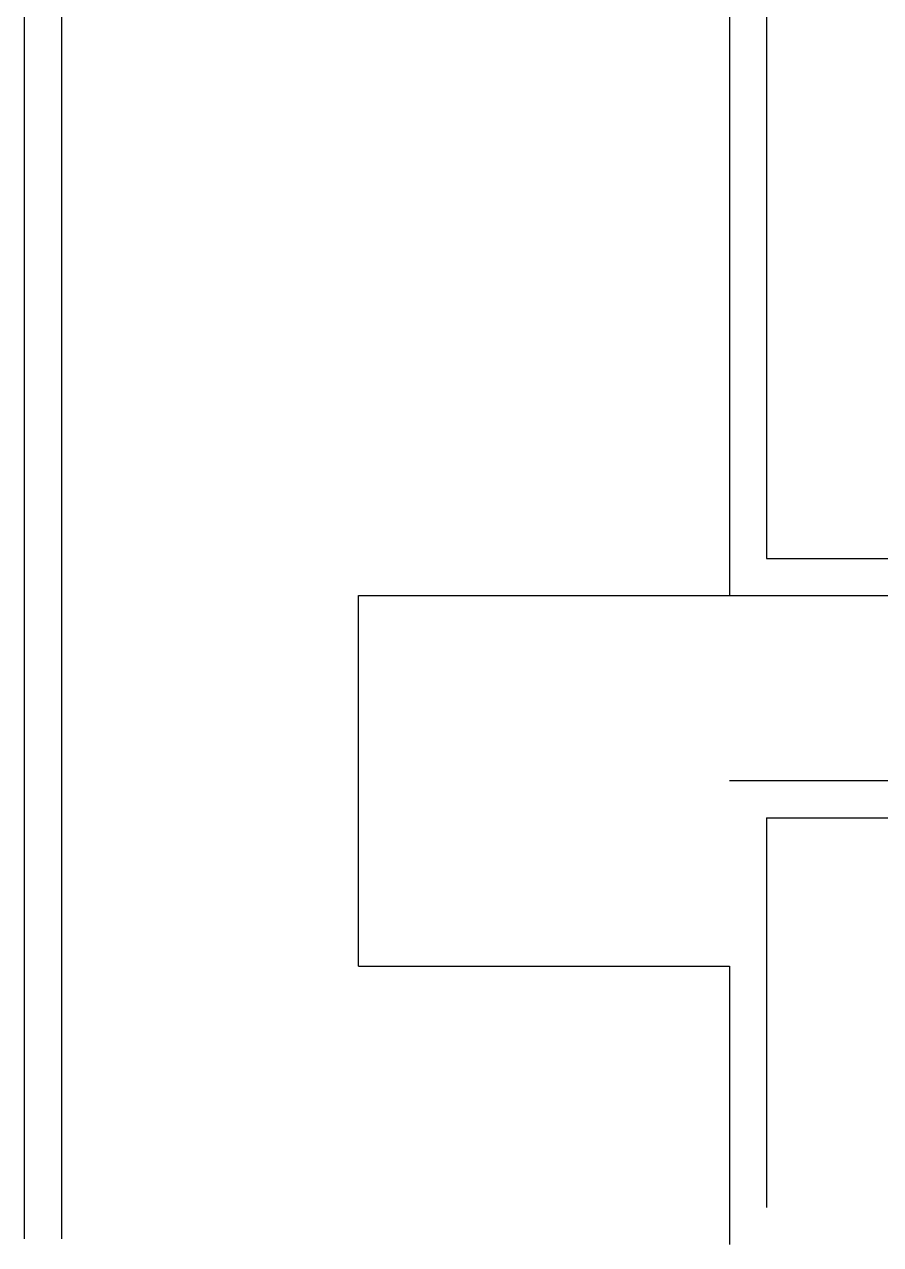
# Model space of a CAD drawing. Header units: metres. Extents: x 9633 to 11738, y -1106 to 2691.
# Drawn here: x 10059 to 10521, y -1106 to -448 of the extents above; entities that cross this region are included whole.
import ezdxf

# ---------------------------------------------------------------- set-up
doc = ezdxf.new("R2010")
doc.units = ezdxf.units.M
doc.layers.add('S_SURFACE', color=6, linetype='Continuous')
doc.layers.add('WALL', color=255, linetype='Continuous')

msp = doc.modelspace()

# ---------------------------------------------------------------- linework, layer by layer
at = {"layer": 'S_SURFACE'}
for p, q in [((10059.16, -1103.32), (10059.16, 654.92)), ((10459.16, 103.71), (10459.16, -736.29)), ((10459.16, -736.29), (11264.1, -736.29)), ((10459.16, -876.29), (11264.1, -876.29)), ((10459.16, -876.29), (10459.16, -1086.37))]:
    msp.add_line(p, q, dxfattribs=at)
at = {"layer": 'WALL'}
for p, q in [((10439.16, 83.71), (10439.16, -756.29)), ((10079.16, 23.71), (10079.16, -1103.32)), ((10239.16, -756.29), (11264.1, -756.29)), ((10239.16, -956.29), (10239.16, -756.29)), ((11264.1, -856.29), (10439.16, -856.29)), ((10239.16, -956.29), (10439.16, -956.29)), ((10439.16, -956.29), (10439.16, -1106.37))]:
    msp.add_line(p, q, dxfattribs=at)

doc.saveas('drawing.dxf')
